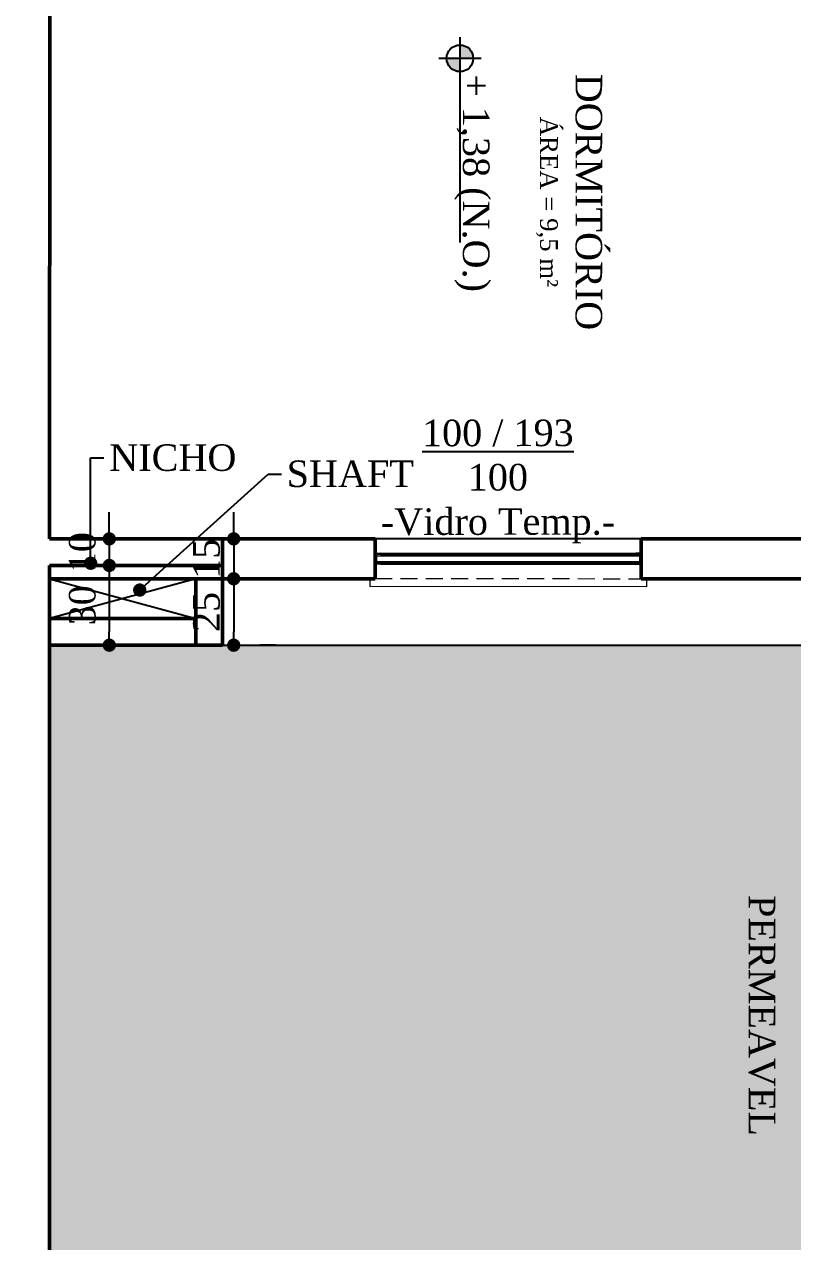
# Model space of a CAD drawing. Header units: centimetres. Extents: x -48696 to 156237, y -5617 to 29024.
# Drawn here: x 81328.6 to 81617.6, y 14351.7 to 14809.7 of the extents above; entities that cross this region are included whole.
import ezdxf
from ezdxf import colors
from ezdxf.entities.mleader import LeaderData, LeaderLine
from ezdxf.math import Vec2, Vec3

# ---------------------------------------------------------------- set-up
doc = ezdxf.new("R2010")
doc.units = ezdxf.units.CM
doc.linetypes.add('HIDDEN', pattern=[9.525, 6.35, -3.175])
for name, color, linetype in [('ACESSORIOS', 2, 'Continuous'), ('Hachuria - Moveis', 1, 'Continuous'), ('Piso', 55, 'Continuous'), ('PN010', 1, 'Continuous'), ('PN060', 6, 'Continuous'), ('Portas-Cotas', 2, 'Continuous'), ('Texto', 2, 'Continuous')]:
    doc.layers.add(name, color=color, linetype=linetype)
for name, color, linetype, lineweight in [('Hachura', 1, 'Continuous', 9), ('Parede Baixa', 5, 'Continuous', 50), ('Portas - Janelas', 2, 'Continuous', 20), ('Projeção Janela', 15, 'HIDDEN', 9)]:
    doc.layers.add(name, color=color, linetype=linetype, lineweight=lineweight)
doc.styles.add('Valéria', font='romantic.ttf', dxfattribs={"height": 10})
doc.dimstyles.new('Cota - 50', dxfattribs={"dimtxt": 10, "dimasz": 5, "dimexe": 10, "dimexo": 20, "dimgap": 5, "dimtad": 1, "dimtxsty": 'Valéria', "dimblk": 'DOT', "dimcen": 0, "dimclrd": 12, "dimclre": 12, "dimclrt": 2, "dimazin": 2, "dimtfac": 1, "dimtix": 1, "dimtmove": 0, "dimatfit": 3, "dimldrblk": 'DOT', "dimfxl": 1, "dimarcsym": 0})

# ---------------------------------------------------------------- blocks, each defined once
blk = doc.blocks.new('_Dot')
at = {"color": 0, "linetype": 'ByBlock', "lineweight": -2}
blk.add_line((-0.5, 0), (-1, 0), dxfattribs=at)
at = {"color": 0, "linetype": 'ByBlock', "const_width": 0.5}
blk.add_lwpolyline([(-0.25, 0, 1), (0.25, 0, 1)], format="xyb", close=True, dxfattribs=at)
blk = doc.blocks.new('*D1465')
at = {"color": 12, "lineweight": -2, "transparency": 16777216}
for p, q in [((81360.58, 14621.11), (81360.58, 14626.11)), ((81383.15, 14616.11), (81350.58, 14616.11)), ((81360.58, 14616.11), (81360.58, 14606.11)), ((81383.15, 14606.11), (81350.58, 14606.11)), ((81360.58, 14601.11), (81360.58, 14596.11))]:
    blk.add_line(p, q, dxfattribs=at)
at = {"layer": 'Defpoints', "color": 0, "transparency": 16777216}
for p in [(81403.15, 14616.11), (81360.58, 14606.11), (81403.15, 14606.11)]:
    blk.add_point(p, dxfattribs=at)
at = {"color": 12, "lineweight": -2, "transparency": 16777216, "xscale": 5, "yscale": 5, "zscale": 5}
for p, rotation in [((81360.58, 14616.11), 270), ((81360.58, 14606.11), 90)]:
    blk.add_blockref('_Dot', p, dxfattribs=dict(at, rotation=rotation))
at = {"color": 2, "transparency": 16777216, "insert": (81350.47, 14611.11), "char_height": 10, "attachment_point": 5, "rotation": 90, "style": 'Valéria'}
blk.add_mtext('10', dxfattribs=at)
blk = doc.blocks.new('*D1466')
at = {"color": 12, "lineweight": -2, "transparency": 16777216}
for p, q in [((81383.15, 14606.11), (81350.58, 14606.11)), ((81360.58, 14601.11), (81360.58, 14581.11)), ((81383.15, 14576.11), (81350.58, 14576.11))]:
    blk.add_line(p, q, dxfattribs=at)
at = {"layer": 'Defpoints', "color": 0, "transparency": 16777216}
for p in [(81403.15, 14606.11), (81360.58, 14576.11), (81403.15, 14576.11)]:
    blk.add_point(p, dxfattribs=at)
at = {"color": 12, "lineweight": -2, "transparency": 16777216, "xscale": 5, "yscale": 5, "zscale": 5}
for p, rotation in [((81360.58, 14606.11), 90), ((81360.58, 14576.11), 270)]:
    blk.add_blockref('_Dot', p, dxfattribs=dict(at, rotation=rotation))
at = {"color": 2, "transparency": 16777216, "insert": (81350.47, 14591.11), "char_height": 10, "attachment_point": 5, "rotation": 90, "style": 'Valéria'}
blk.add_mtext('30', dxfattribs=at)
blk = doc.blocks.new('*D1467')
at = {"color": 12, "lineweight": -2, "transparency": 16777216}
for p, q in [((81407.38, 14621.11), (81407.38, 14626.11)), ((81407.38, 14616.11), (81407.38, 14601.11)), ((81423.15, 14616.11), (81417.38, 14616.11)), ((81423.15, 14601.11), (81417.38, 14601.11)), ((81407.38, 14596.11), (81407.38, 14591.11))]:
    blk.add_line(p, q, dxfattribs=at)
at = {"layer": 'Defpoints', "color": 0, "transparency": 16777216}
for p in [(81403.15, 14616.11), (81403.15, 14601.11), (81407.38, 14601.11)]:
    blk.add_point(p, dxfattribs=at)
at = {"color": 12, "lineweight": -2, "transparency": 16777216, "xscale": 5, "yscale": 5, "zscale": 5}
for p, rotation in [((81407.38, 14616.11), 270), ((81407.38, 14601.11), 90)]:
    blk.add_blockref('_Dot', p, dxfattribs=dict(at, rotation=rotation))
at = {"color": 2, "transparency": 16777216, "insert": (81397.18, 14608.61), "char_height": 10, "attachment_point": 5, "rotation": 90, "style": 'Valéria'}
blk.add_mtext('15', dxfattribs=at)
blk = doc.blocks.new('*D1468')
at = {"color": 12, "lineweight": -2, "transparency": 16777216}
for p, q in [((81423.15, 14601.11), (81417.38, 14601.11)), ((81407.38, 14596.11), (81407.38, 14581.11)), ((81423.15, 14576.11), (81417.38, 14576.11))]:
    blk.add_line(p, q, dxfattribs=at)
at = {"layer": 'Defpoints', "color": 0, "transparency": 16777216}
for p in [(81403.15, 14601.11), (81403.15, 14576.11), (81407.38, 14576.11)]:
    blk.add_point(p, dxfattribs=at)
at = {"color": 12, "lineweight": -2, "transparency": 16777216, "xscale": 5, "yscale": 5, "zscale": 5}
for p, rotation in [((81407.38, 14601.11), 90), ((81407.38, 14576.11), 270)]:
    blk.add_blockref('_Dot', p, dxfattribs=dict(at, rotation=rotation))
at = {"color": 2, "transparency": 16777216, "insert": (81397.18, 14588.61), "char_height": 10, "attachment_point": 5, "rotation": 90, "style": 'Valéria'}
blk.add_mtext('25', dxfattribs=at)
blk = doc.blocks.new('*D1488')
at = {"color": 12, "lineweight": -2, "transparency": 16777216}
for p, q in [((82427.72, 14686.62), (82484.6, 14570.4)), ((80086.62, 13408.09), (82475.71, 14577.18)), ((80029.65, 13513.14), (80086.53, 13396.91))]:
    blk.add_line(p, q, dxfattribs=at)
at = {"layer": 'Defpoints', "color": 0, "transparency": 16777216}
for p in [(82418.93, 14704.59), (82480.2, 14579.38), (80020.86, 13531.1)]:
    blk.add_point(p, dxfattribs=at)
at = {"color": 12, "lineweight": -2, "transparency": 16777216, "xscale": 5, "yscale": 5, "zscale": 5}
for p, rotation in [((82480.2, 14579.38), 26.0746693799297), ((80082.13, 13405.89), 206.0746693799297)]:
    blk.add_blockref('_Dot', p, dxfattribs=dict(at, rotation=rotation))
at = {"color": 2, "transparency": 16777216, "insert": (81276.71, 14001.75), "char_height": 10, "attachment_point": 5, "rotation": 26.0747, "style": 'Valéria'}
blk.add_mtext('2666', dxfattribs=at)

msp = doc.modelspace()

# ---------------------------------------------------------------- hatches: boundary and pattern name
h = msp.add_hatch()
h.set_pattern_fill('GRASS2', color=74, scale=15, angle=-90, pattern_type=2)
h.set_pattern_definition([(270, (0.3, -4.5), (15, -15), [2.25, -0.45, 0.6, -0.45, 2.25, -9]), (270, (0.75, -3.75), (15, -15), [1.5, -1.125, 2.25, -1.125, 1.5, -7.5]), (270, (6.75, -9), (15, -15), [1.875, -0.75, 1.875, -10.5]), (270, (9.75, -1.5), (15, -15), [0.75, -1.5, 0.75, -12]), (0, (9.75, -3), (15, 15), [1.35, -13.65]), (0, (0.75, -7.5), (15, 15), [1.5, -13.5]), (0, (6.75, -11.25), (15, 15), [1.5, -13.5]), (315, (0.6, -9.45), (15, -7e-15), [1.5, -19.7132034]), (45, (0.6, -5.55), (7e-15, 15), [1.5, -19.7132034]), (333.434949, (0.675, -9), (15, -8e-10), [1.5, -32.0410197]), (345.9637565, (0.75, -8.25), (15, -5e-10), [1.5, -60.3465844]), (345.9637565, (6.75, -12), (15, -5e-10), [1.2, -60.6465844]), (345.9637565, (9.75, -3.3), (15, -5e-10), [1.05, -60.7965844]), (14.0362435, (0.75, -6.75), (15, 5e-10), [1.5, -60.3465844]), (14.0362435, (6.75, -10.5), (15, 5e-10), [1.2, -60.6465844]), (14.0362435, (9.75, -2.7), (15, 5e-10), [1.05, -60.7965844]), (26.565051, (0.675, -6), (15, 6e-09), [1.5, -32.041002])])
h.paths.add_polyline_path([(81728.07857, 14576.11069), (81338.13653, 14576.22408), (81338.01687, 14164.72067), (81703.05078, 14337.25561), (81703.05078, 14424.20746), (81730.08123, 14421.38275)])
h.paths.add_polyline_path([(81993.42585, 14787.79968), (81828.07857, 14787.79968), (81828.07857, 14424.82742), (81993.42584, 14504.67096)])
h.paths.add_polyline_path([(81993.42584, 14549.55569), (82074.87875, 14549.55569), (82093.42585, 14559.55566), (81993.42584, 14559.55566)])
h.paths.add_polyline_path([(82093.42585, 14665.87597), (82108.31254, 14665.87597), (82108.31254, 14565.70033), (82093.42585, 14565.70033)])
h.paths.add_polyline_path([(81993.42585, 14619.55566), (82093.42585, 14619.55566), (82093.42585, 14629.55562), (81993.42585, 14629.55562)])
h.paths.add_polyline_path([(82108.31254, 14629.55555), (82240.54974, 14629.55555), (82219.84091, 14619.55559), (82108.31254, 14619.55559)])
h.paths.add_polyline_path([(81993.42585, 14689.55562), (82018.94671, 14689.55562), (82018.94671, 14699.55558), (81993.42585, 14699.55558)])
h.paths.add_polyline_path([(81993.42585, 14759.55558), (82013.49587, 14759.55558), (82013.49587, 14769.55554), (81993.42585, 14769.55554)])
h.paths.add_polyline_path([(82005.21022, 14829.55554), (82008.48968, 14829.55554), (82008.48968, 14839.55551), (82005.21022, 14839.55551)])
h.paths.add_polyline_path([(82005.23058, 14899.55551), (82013.25201, 14899.55551), (82013.25201, 14910.55551), (82005.23058, 14910.55551)])
h.paths.add_polyline_path([(82005.25094, 14969.55547), (82013.30028, 14969.55547), (82013.30028, 14979.55543), (82005.25094, 14979.55543)])
h.paths.add_polyline_path([(82005.2742, 15038.5554), (82014.33281, 15038.5554), (82014.33281, 15049.5554), (82005.2742, 15049.5554)])
h.paths.add_polyline_path([(82021.96372, 15109.74301), (82005.29493, 15109.74301), (82005.29493, 15120.84647), (82027.60966, 15120.84647)])
h.paths.add_polyline_path([(82093.4049, 15195.48867), (82109.36233, 15195.48867), (82110.39813, 15137.49515), (82093.4049, 15137.49515)])
h.paths.add_polyline_path([(82005.31217, 15180.13316), (82093.4049, 15180.13316), (82093.4049, 15191.13321), (82005.31217, 15191.13321)])
h.paths.add_polyline_path([(82230.24402, 15181.13113), (82109.44012, 15181.13113), (82109.44012, 15191.13316), (82230.24402, 15191.13316)])
h.paths.add_polyline_path([(82327.66969, 15214.51743), (82309.66969, 15214.51743), (82309.66969, 15250.50267), (82327.66969, 15250.50267)])
h.paths.add_polyline_path([(82213.40803, 15250.50267), (82434.29217, 15250.70677), (82439.76516, 15397.46837), (82213.40803, 15397.46837)])
h.paths.add_polyline_path([(82427.76243, 15180.05039), (82396.02528, 15180.05039), (82395.04626, 15191.21598), (82427.76243, 15191.21598)])
h.paths.add_polyline_path([(82402.4004, 15109.59643), (82429.0305, 15109.61186), (82429.44403, 15120.70099), (82402.4004, 15120.70099)])
h.paths.add_polyline_path([(82426.4195, 15039.59643), (82406.70458, 15039.59643), (82402.55408, 15049.61317), (82426.4195, 15049.59643)])
h.paths.add_polyline_path([(82184.79577, 15111.07709), (82222.88919, 15111.07709), (82222.88919, 15120.76365), (82184.79577, 15120.76365)])
h.paths.add_polyline_path([(82193.67774, 15049.55537), (82221.95413, 15049.55537), (82217.50339, 15040.19297), (82193.67774, 15040.19297)])
h.paths.add_polyline_path([(82402.50516, 14979.59643), (82423.80908, 14979.59643), (82423.80908, 14969.59643), (82402.50516, 14969.59643)])
h.paths.add_polyline_path([(82402.31342, 14898.59643), (82421.57158, 14898.59643), (82421.57158, 14909.59643), (82402.31342, 14909.59643)])
h.paths.add_polyline_path([(82193.90017, 14979.54963), (82221.89817, 14979.54963), (82221.89817, 14969.54966), (82193.90017, 14969.54966)])
h.paths.add_polyline_path([(82193.85124, 14909.55541), (82221.9622, 14909.55541), (82221.9622, 14899.55544), (82193.85124, 14899.55544)])
h.paths.add_polyline_path([(82385.51214, 14699.55557), (82363.32612, 14688.8423), (82328.30543, 14688.8423), (82328.30543, 14671.93136), (82313.30873, 14664.6897), (82313.30873, 14689.55555), (82184.54623, 14689.25155), (82188.07845, 14699.55552), (82313.30873, 14699.55552), (82311.2818, 14742.5952), (82327.36336, 14742.58473), (82328.30873, 14699.55557)])
h.paths.add_polyline_path([(82415.94969, 14758.84226), (82389.68474, 14760.59616), (82394.63514, 14770.18448), (82415.94969, 14770.18448)])
h.paths.add_polyline_path([(82418.56011, 14828.84229), (82401.63024, 14828.84229), (82401.63024, 14840.28358), (82418.56011, 14840.28358)])
h.paths.add_polyline_path([(82193.03695, 14769.55554), (82228.27854, 14769.55554), (82228.27854, 14759.55552), (82193.03695, 14759.55552)])
h.paths.add_polyline_path([(82193.7269, 14839.55544), (82222.21868, 14839.55544), (82222.21868, 14829.55554), (82193.7269, 14829.55554)])
h.paths.add_polyline_path([(82434.29217, 15250.70677), (82427.76246, 15250.70677), (82427.76246, 15120.7637), (82429.44403, 15120.70099)])
at = {"layer": 'Portas - Janelas'}
h = msp.add_hatch(color=256, dxfattribs=at)
edge = h.paths.add_edge_path()
edge.add_arc((81492.48019, 14796.88727), 5, 0, 90)
edge.add_line((81492.48019, 14801.88727), (81492.48019, 14796.88727))
edge.add_line((81492.48019, 14796.88727), (81497.48019, 14796.88727))
edge = h.paths.add_edge_path()
edge.add_arc((81492.48019, 14796.88727), 5, 180, 270)
edge.add_line((81492.48019, 14791.88727), (81492.48019, 14796.88727))
edge.add_line((81492.48019, 14796.88727), (81487.48019, 14796.88727))

# ---------------------------------------------------------------- linework, layer by layer
msp.add_line((81403.14813, 14576.11069), (81728.07857, 14576.11069))
at = {"layer": 'ACESSORIOS'}
msp.add_line((81560.64814, 14616.11069), (81460.62692, 14616.11069), dxfattribs=at)
at = {"layer": 'Hachura'}
for p, q in [((81460.64046, 14610.75212), (81462.64046, 14610.74929)), ((81461.13975, 14610.25141), (81461.13551, 14607.25141)), ((81461.13904, 14609.75141), (81560.13895, 14609.6114)), ((81461.13975, 14610.25141), (81462.63975, 14610.24929)), ((81460.6348, 14606.75212), (81462.6348, 14606.74929)), ((81461.13551, 14607.25141), (81462.63551, 14607.24929)), ((81461.13622, 14607.75141), (81560.13612, 14607.6114))]:
    msp.add_line(p, q, dxfattribs=at)
at = {"layer": 'Hachuria - Moveis'}
for p, q in [((81560.13965, 14610.1114), (81558.63965, 14610.11352)), ((81560.64036, 14610.61069), (81558.64036, 14610.61352)), ((81560.13965, 14610.1114), (81560.13541, 14607.1114)), ((81560.6347, 14606.6107), (81558.6347, 14606.61353)), ((81560.13541, 14607.1114), (81558.63541, 14607.11353))]:
    msp.add_line(p, q, dxfattribs=at)
msp.add_circle((81492.48019, 14796.88727), 5, dxfattribs=at)
at = {"layer": 'Parede Baixa'}
for p, q in [((81338.22808, 14891.04671), (81338.14813, 14616.11069)), ((81460.64814, 14616.11069), (81338.14813, 14616.11069)), ((81403.14813, 14616.11069), (81403.14813, 14576.11069)), ((81460.64814, 14616.11069), (81460.64814, 14601.11069)), ((81683.14814, 14616.11069), (81560.64814, 14616.11069)), ((81560.64814, 14616.11069), (81560.64814, 14601.11069)), ((81338.14523, 14606.12959), (81338.05611, 14299.6505)), ((81403.14522, 14606.11069), (81338.14523, 14606.12959)), ((81338.14377, 14601.11069), (81393.14813, 14601.11069)), ((81460.64814, 14601.11069), (81393.14813, 14601.11069)), ((81393.14813, 14601.11069), (81393.14813, 14576.11069)), ((81698.14378, 14601.11069), (81560.64814, 14601.11069)), ((81338.14813, 14586.11069), (81393.14813, 14586.11069)), ((81403.14813, 14576.11069), (81338.1365, 14576.11069))]:
    msp.add_line(p, q, dxfattribs=at)
at = {"layer": 'Piso'}
for p, q in [((81462.63975, 14610.24929), (81558.63965, 14610.11352)), ((81462.64046, 14610.74929), (81558.64036, 14610.61352)), ((81462.6348, 14606.74929), (81558.6347, 14606.61353)), ((81462.63551, 14607.24929), (81558.63541, 14607.11353)), ((81338.14813, 14601.11069), (81393.14813, 14586.11069)), ((81393.14813, 14601.11069), (81338.14813, 14586.11069))]:
    msp.add_line(p, q, dxfattribs=at)
at = {"layer": 'PN010'}
for p, q in [((81492.48019, 14804.88727), (81492.48019, 14727.65751)), ((81500.48019, 14796.88727), (81484.48019, 14796.88727))]:
    msp.add_line(p, q, dxfattribs=at)
at = {"layer": 'Portas - Janelas'}
for p, q in [((81458.62703, 14601.25496), (81458.62278, 14598.25496)), ((81562.62692, 14601.10787), (81562.62268, 14598.10788)), ((81562.62268, 14598.10788), (81458.62278, 14598.25496))]:
    msp.add_line(p, q, dxfattribs=at)
at = {"layer": 'Projeção Janela'}
msp.add_line((81460.62702, 14601.25213), (81560.62692, 14601.1107), dxfattribs=at)

# ---------------------------------------------------------------- texts
at = {"layer": 'Portas-Cotas', "char_height": 10, "attachment_point": 2, "rotation": 270, "style": 'Valéria'}
for s, insert in [('DORMITÓRIO\\P{\\H0.6667x;ÁREA = 9,5 m²}', (81545.97325, 14742.85701)), ('PERMEAVEL', (81611.12179, 14436.80478))]:
    msp.add_mtext(s, dxfattribs=dict(at, insert=insert))
at = {"layer": 'Portas-Cotas', "insert": (81431.72748, 14660.86429), "char_height": 10, "attachment_point": 1, "rotation": 0.0847322, "style": 'Valéria'}
msp.add_mtext_dynamic_manual_height_columns('\\pxqc;{\\L100 / 193\\P}100\\P-Vidro Temp.-', width=150, gutter_width=50, heights=[0], dxfattribs=at)
at = {"layer": 'Texto', "insert": (81503.5867, 14790.92379), "char_height": 10, "attachment_point": 1, "rotation": 270, "style": 'Valéria'}
msp.add_mtext('+ 1,38 (N.O.)', dxfattribs=at)

# ---------------------------------------------------------------- dimensions: what is measured, and where the dimension line sits
dim = msp.add_aligned_dim(p1=(80020.86336, 13531.10129), p2=(82418.92992, 14704.58763), distance=-139.3961, text='2666', dimstyle='Cota - 50', override={"dimtxsty": 'Valéria'})
dim.commit()
dim.dimension.update_dxf_attribs({"geometry": '*D1488', "text_midpoint": (81276.70665, 14001.75091)})
for base, p1, p2, override, picture, middle in [((81360.57606, 14606.11069), (81403.14813, 14616.11069), (81403.14522, 14606.11069), {"dimtxsty": 'Valéria'}, '*D1465', (81350.46511, 14611.11069)), ((81407.37603, 14601.11069), (81403.14813, 14616.11069), (81403.14813, 14601.11069), {"dimtxsty": 'Valéria'}, '*D1467', (81397.18372, 14608.61069)), ((81360.57606, 14576.11069), (81403.14522, 14606.11069), (81403.14813, 14576.11069), {"dimtxsty": 'Valéria', "dimtmove": 1}, '*D1466', (81350.46511, 14591.11069)), ((81407.37603, 14576.11069), (81403.14813, 14601.11069), (81403.14813, 14576.11069), {"dimtxsty": 'Valéria', "dimtmove": 1}, '*D1468', (81397.18372, 14588.61069))]:
    dim = msp.add_linear_dim(base=base, p1=p1, p2=p2, angle=270, dimstyle='Cota - 50', override=override)
    dim.commit()
    dim.dimension.update_dxf_attribs({"geometry": picture, "text_midpoint": middle})

# ---------------------------------------------------------------- leaders
at = {"layer": 'Piso'}
ml = msp.add_multileader_mtext('Standard', dxfattribs=at)
ml.set_content('NICHO', color=2, style='Valéria')
ml.set_leader_properties(color=15)
ml.set_arrow_properties(name='DOT')
ml.build(insert=Vec2(0, 0))
ml.multileader.update_dxf_attribs({"dogleg_length": 5, "arrow_head_size": 5})
ctx = ml.context
ctx.base_point, ctx.char_height, ctx.arrow_head_size, ctx.plane_origin = Vec3(81358.57606, 14646.57862), 10, 5, Vec3(81353.57606, 14606.94858)
notes = []
notes.append((ctx, [(0, (1, 1, 0), (81353.57606, 14646.57862), (1, 0), 5, [(0, [(81353.57606, 14606.94858)], 0, [])])]))
ctx.mtext.insert, ctx.mtext.flow_direction = Vec3(81360.57606, 14651.68217), 5
at = {"layer": 'PN060'}
ml = msp.add_multileader_mtext('Standard', dxfattribs=at)
ml.set_content('SHAFT', color=2, style='Valéria')
ml.set_leader_properties(color=15)
ml.set_arrow_properties(name='DOT')
ml.build(insert=Vec2(0, 0))
ml.multileader.update_dxf_attribs({"dogleg_length": 5, "arrow_head_size": 5})
ctx = ml.context
ctx.base_point, ctx.char_height, ctx.arrow_head_size, ctx.plane_origin = Vec3(81425.30211, 14640.51282), 10, 5, Vec3(81469.92818, 14602.12349)
notes.append((ctx, [(1, (1, 1, 0), (81420.30211, 14640.51282), (1, 0), 5, [(0, [(81372.03688, 14596.86195)], 0, [])])]))
ctx.mtext.insert, ctx.mtext.flow_direction = Vec3(81427.30211, 14645.61637), 5
for ctx, leaders in notes:
    for number, flags, end, landing, length, lines in leaders:
        leader = LeaderData()
        leader.index, (leader.has_last_leader_line, leader.has_dogleg_vector, leader.attachment_direction) = number, flags
        leader.last_leader_point, leader.dogleg_vector, leader.dogleg_length = Vec3(end), Vec3(landing), length
        for number, points, colour, breaks in lines:
            line = LeaderLine()
            line.index, line.vertices, line.color, line.breaks = number, Vec3.list(points), colors.encode_raw_color(colour), breaks
            leader.lines.append(line)
        ctx.leaders.append(leader)

doc.saveas('drawing.dxf')
